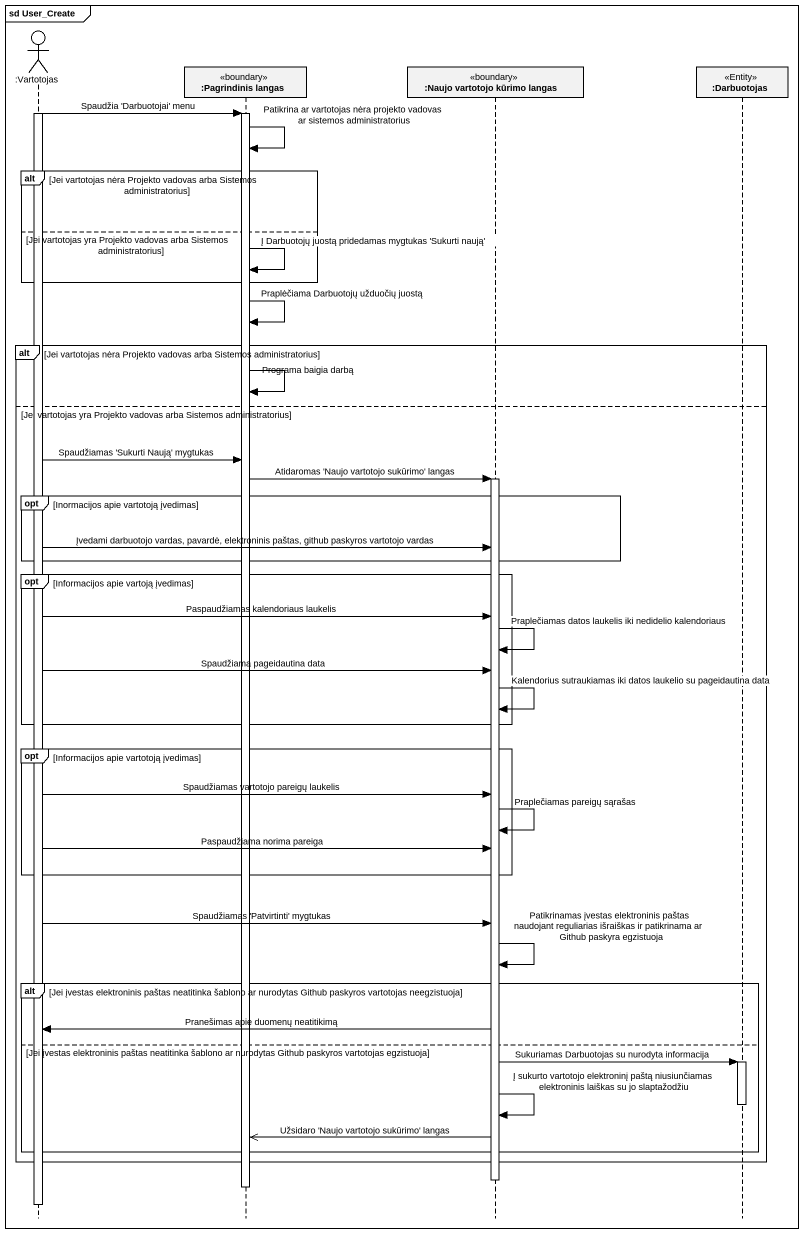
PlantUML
@startuml
mainframe sd User_Create
hide footbox
actor ":Vartotojas" as Vartotojas
participant ":Pagrindinis langas" as Pagrindinis_langas <<boundary>>
participant ":Naujo vartotojo kūrimo langas" as Naujo_vartotojo_kūrimo <<boundary>>
participant ":Darbuotojas" as Darbuotojas <<Entity>>

activate Vartotojas
Vartotojas -> Pagrindinis_langas : Spaudžia 'Darbuotojai' menu
activate Pagrindinis_langas
Pagrindinis_langas -> Pagrindinis_langas : Patikrina ar vartotojas nėra projekto vadovas ar sistemos administratorius
alt Jei vartotojas nėra Projekto vadovas arba Sistemos administratorius
else Jei vartotojas yra Projekto vadovas arba Sistemos administratorius
  Pagrindinis_langas -> Pagrindinis_langas : Į Darbuotojų juostą pridedamas mygtukas 'Sukurti naują'
end
Pagrindinis_langas -> Pagrindinis_langas : Praplėčiama Darbuotojų užduočių juostą
alt Jei vartotojas nėra Projekto vadovas arba Sistemos administratorius
  Pagrindinis_langas -> Pagrindinis_langas : Programa baigia darbą
else Jei vartotojas yra Projekto vadovas arba Sistemos administratorius
  Vartotojas -> Pagrindinis_langas : Spaudžiamas 'Sukurti Naują' mygtukas
  Pagrindinis_langas -> Naujo_vartotojo_kūrimo : Atidaromas 'Naujo vartotojo sukūrimo' langas
  activate Naujo_vartotojo_kūrimo
  opt Inormacijos apie vartotoją įvedimas
    Vartotojas -> Naujo_vartotojo_kūrimo : Įvedami darbuotojo vardas, pavardė, elektroninis paštas, github paskyros vartotojo vardas
  end
  opt Informacijos apie vartoją įvedimas
    Vartotojas -> Naujo_vartotojo_kūrimo : Paspaudžiamas kalendoriaus laukelis
    Naujo_vartotojo_kūrimo -> Naujo_vartotojo_kūrimo : Praplečiamas datos laukelis iki nedidelio kalendoriaus
    Vartotojas -> Naujo_vartotojo_kūrimo : Spaudžiama pageidautina data
    Naujo_vartotojo_kūrimo -> Naujo_vartotojo_kūrimo : Kalendorius sutraukiamas iki datos laukelio su pageidautina data
  end
  opt Informacijos apie vartotoją įvedimas
    Vartotojas -> Naujo_vartotojo_kūrimo : Spaudžiamas vartotojo pareigų laukelis
    Naujo_vartotojo_kūrimo -> Naujo_vartotojo_kūrimo : Praplečiamas pareigų sąrašas
    Vartotojas -> Naujo_vartotojo_kūrimo : Paspaudžiama norima pareiga
  end
  Vartotojas -> Naujo_vartotojo_kūrimo : Spaudžiamas 'Patvirtinti' mygtukas
  Naujo_vartotojo_kūrimo -> Naujo_vartotojo_kūrimo : Patikrinamas įvestas elektroninis paštas naudojant reguliarias išraiškas ir patikrinama ar Github paskyra egzistuoja
  alt Jei įvestas elektroninis paštas neatitinka šablono ar nurodytas Github paskyros vartotojas neegzistuoja
    Naujo_vartotojo_kūrimo -> Vartotojas : Pranešimas apie duomenų neatitikimą
  else Jei įvestas elektroninis paštas neatitinka šablono ar nurodytas Github paskyros vartotojas egzistuoja
    Naujo_vartotojo_kūrimo -> Darbuotojas : Sukuriamas Darbuotojas su nurodyta informacija
    activate Darbuotojas
    deactivate Darbuotojas
    Naujo_vartotojo_kūrimo -> Naujo_vartotojo_kūrimo : Į sukurto vartotojo elektroninį paštą niusiunčiamas elektroninis laiškas su jo slaptažodžiu
    Naujo_vartotojo_kūrimo ->> Pagrindinis_langas : Užsidaro 'Naujo vartotojo sukūrimo' langas
  end
end
deactivate Naujo_vartotojo_kūrimo
deactivate Pagrindinis_langas
deactivate Vartotojas
@enduml
